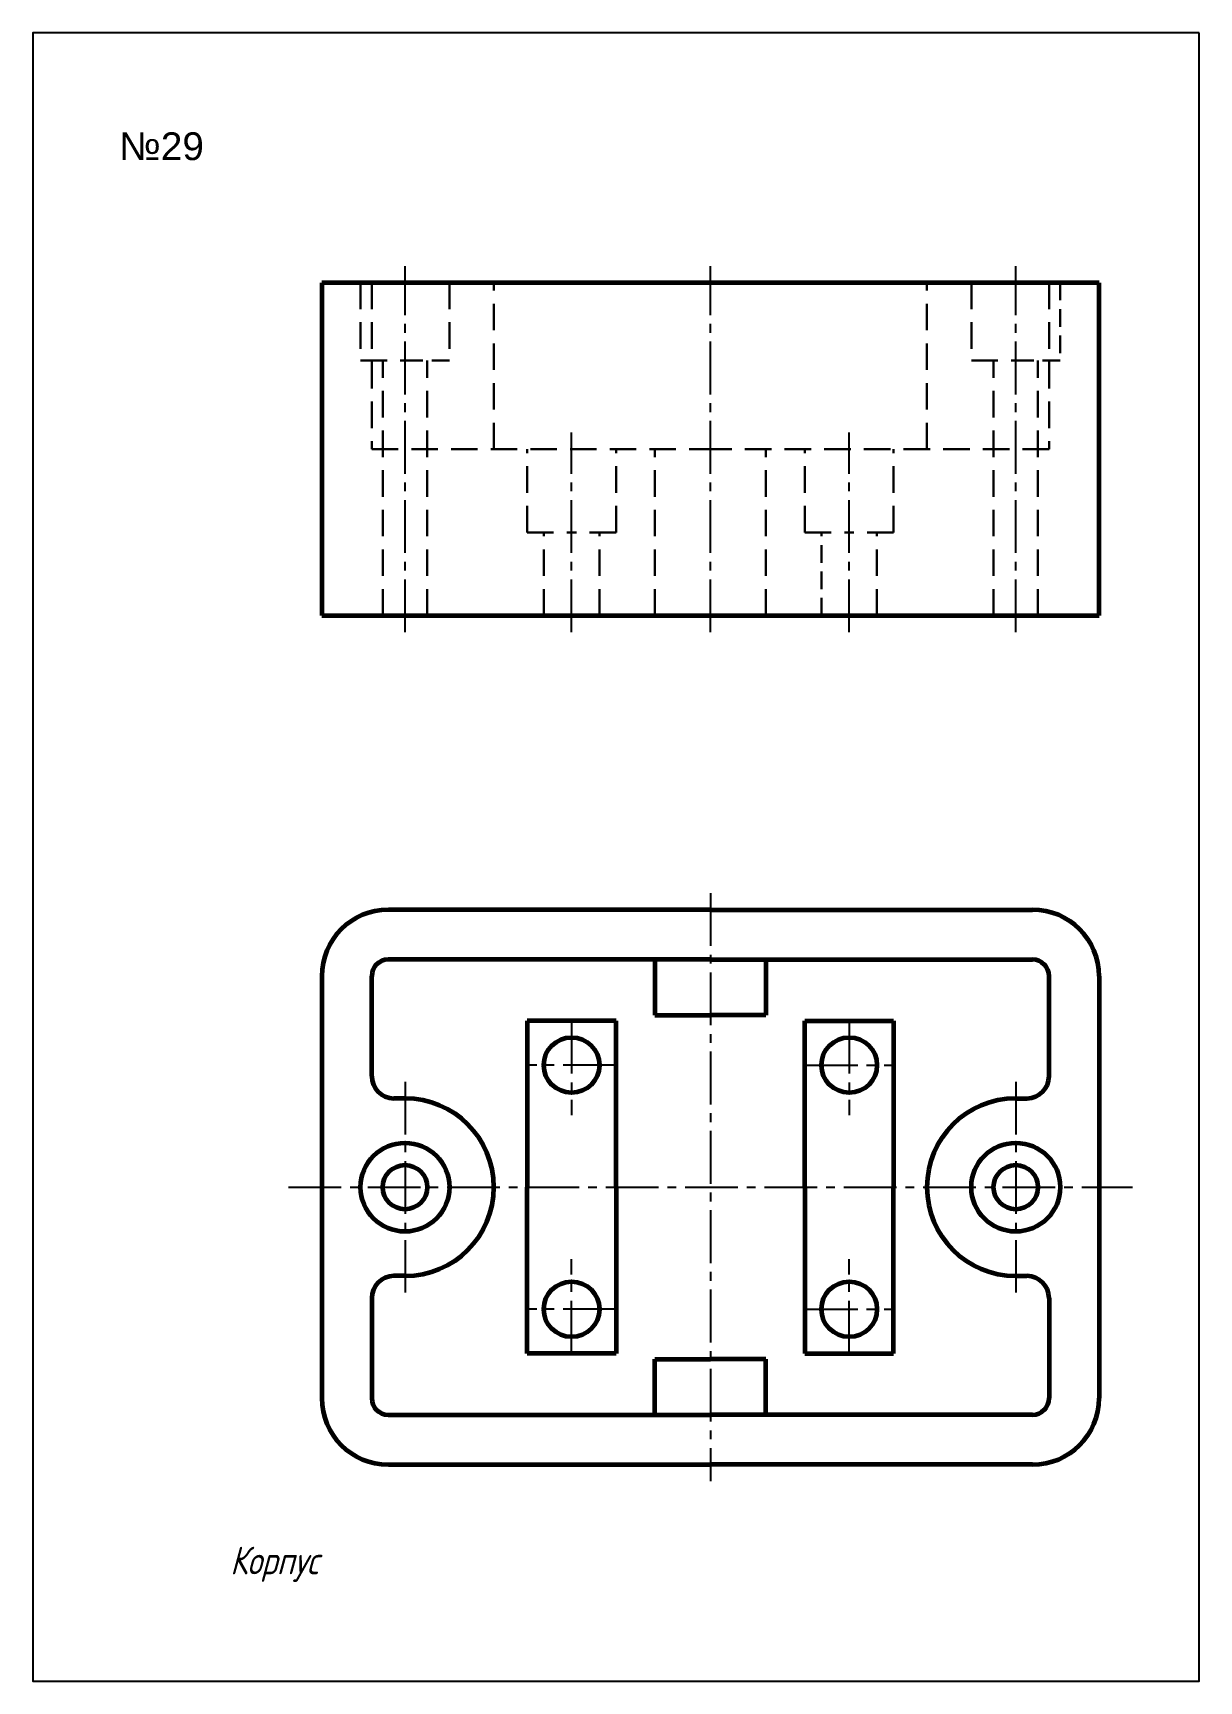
# Model space of a CAD drawing. Header units: millimetres. Extents: x 0 to 210, y 0 to 297.
import ezdxf

# ---------------------------------------------------------------- set-up
doc = ezdxf.new("R2010")
doc.units = ezdxf.units.MM
doc.header["$LTSCALE"] = 0.5
doc.linetypes.add('CENTER2', pattern=[28.575, 19.05, -3.175, 3.175, -3.175])
doc.linetypes.add('DASHED2', pattern=[9.525, 6.35, -3.175])
doc.layers.get('0').update_dxf_attribs({"linetype": 'CONTINUOUS'})
doc.layers.get('Defpoints').update_dxf_attribs({"linetype": 'CONTINUOUS'})
doc.styles.get("Standard").update_dxf_attribs({"font": 'isocpeur.ttf', "width": 0.8, "oblique": 15})
doc.styles.add('АРИАЛ-5(1)', font='ARIAL.TTF', dxfattribs={"height": 5})

msp = doc.modelspace()

# ---------------------------------------------------------------- linework, layer by layer
at = {"linetype": 'CENTER2'}
for p, q in [((67, 189), (67, 255)), ((122, 189), (122, 255)), ((177, 189), (177, 255)), ((97, 189), (97, 225)), ((147, 189), (147, 225)), ((122, 142), (122, 36)), ((97, 119), (97, 102)), ((147, 119), (147, 102)), ((105, 111), (89, 111)), ((139, 111), (155, 111)), ((67, 108), (67, 70)), ((177, 108), (177, 70)), ((46, 89), (198, 89)), ((97, 59), (97, 76)), ((147, 59), (147, 76)), ((147, 59), (147, 76)), ((105, 67), (89, 67)), ((139, 67), (155, 67))]:
    msp.add_line(p, q, dxfattribs=at)
at = {"color": 7, "lineweight": 60, "ltscale": 0.5}
for p, q in [((192, 252), (52, 252)), ((52, 252), (52, 192)), ((192, 192), (192, 252)), ((52, 192), (192, 192)), ((122, 139), (64, 139)), ((122, 139), (180, 139)), ((122, 130), (64, 130)), ((112, 130), (112, 120)), ((122, 130), (180, 130)), ((132, 130), (132, 120)), ((52, 127), (52, 51)), ((61, 109), (61, 127)), ((183, 109), (183, 127)), ((192, 127), (192, 51)), ((105, 119), (89, 119)), ((89, 119), (89, 89)), ((105, 89), (105, 119)), ((112, 120), (122, 120)), ((132, 120), (122, 120)), ((139, 89), (139, 119)), ((139, 119), (155, 119)), ((155, 119), (155, 89)), ((67, 105), (65, 105)), ((177, 105), (179, 105)), ((89, 59), (89, 89)), ((105, 89), (105, 59)), ((139, 89), (139, 59)), ((155, 59), (155, 89)), ((67, 73), (65, 73)), ((177, 73), (179, 73)), ((61, 69), (61, 51)), ((183, 69), (183, 51)), ((105, 59), (89, 59)), ((112, 48), (112, 58)), ((112, 58), (122, 58)), ((132, 58), (122, 58)), ((132, 48), (132, 58)), ((139, 59), (155, 59)), ((64, 48), (122, 48)), ((180, 48), (122, 48)), ((64, 39), (122, 39)), ((180, 39), (122, 39))]:
    msp.add_line(p, q, dxfattribs=at)
at = {"color": 7, "linetype": 'DASHED2', "lineweight": 30, "ltscale": 1.5}
for p, q in [((59, 252), (59, 238)), ((61, 252), (61, 222)), ((75, 252), (75, 238)), ((83, 222), (83, 252)), ((161, 222), (161, 252)), ((169, 252), (169, 238)), ((183, 252), (183, 222)), ((59, 238), (67, 238)), ((63, 192), (63, 238)), ((71, 192), (71, 238)), ((169, 238), (177, 238)), ((173, 192), (173, 238)), ((181, 192), (181, 238)), ((61, 222), (122, 222)), ((83, 222), (83, 222)), ((89, 207), (89, 222)), ((105, 207), (105, 222)), ((112, 192), (112, 222)), ((183, 222), (122, 222)), ((132, 192), (132, 222)), ((139, 207), (139, 222)), ((155, 207), (155, 222)), ((161, 222), (161, 222)), ((89, 207), (97, 207)), ((92, 192), (92, 207)), ((105, 207), (97, 207)), ((102, 192), (102, 207)), ((139, 207), (147, 207)), ((155, 207), (147, 207)), ((152, 192), (152, 207))]:
    msp.add_line(p, q, dxfattribs=at)
at = {"color": 7, "linetype": 'DASHED2', "lineweight": 30}
for p, q in [((185, 252), (185, 238)), ((75, 238), (67, 238)), ((185, 238), (177, 238)), ((142, 192), (142, 207))]:
    msp.add_line(p, q, dxfattribs=at)
at = {"color": 7, "lineweight": 60, "ltscale": 0.5}
for centre, radius in [((97, 111), 5), ((147, 111), 5), ((67, 89), 8), ((177, 89), 8), ((67, 89), 4), ((177, 89), 4), ((97, 67), 5), ((147, 67), 5)]:
    msp.add_circle(centre, radius, dxfattribs=at)
for centre, radius, start, end in [((64, 127), 12, 90, 180), ((180, 127), 12, 0, 90), ((64, 127), 3, 90, 180), ((180, 127), 3, 0, 90), ((65, 109), 4, 180, 270), ((179, 109), 4, 270, 0), ((67, 89), 16, 270, 90), ((177, 89), 16, 90, 270), ((65, 69), 4, 90, 180), ((179, 69), 4, 0, 90), ((64, 51), 12, 180, 270), ((64, 51), 3, 180, 270), ((180, 51), 12, 270, 0), ((180, 51), 3, 270, 0)]:
    msp.add_arc(centre, radius, start, end, dxfattribs=at)
at = {"layer": 'Defpoints'}
msp.add_lwpolyline([(210, 297), (0, 297), (0, 0), (210, 0)], close=True, dxfattribs=at)

# ---------------------------------------------------------------- texts
at = {"color": 7, "linetype": 'Continuous', "lineweight": -3, "style": 'АРИАЛ-5(1)'}
msp.add_text('№29', height=5, dxfattribs=at).set_placement((15.53, 274.09))
at = {"oblique": 15, "width": 0.8}
msp.add_text('Корпус', height=5, dxfattribs=at).set_placement((35.51, 19.23))

doc.saveas('drawing.dxf')
